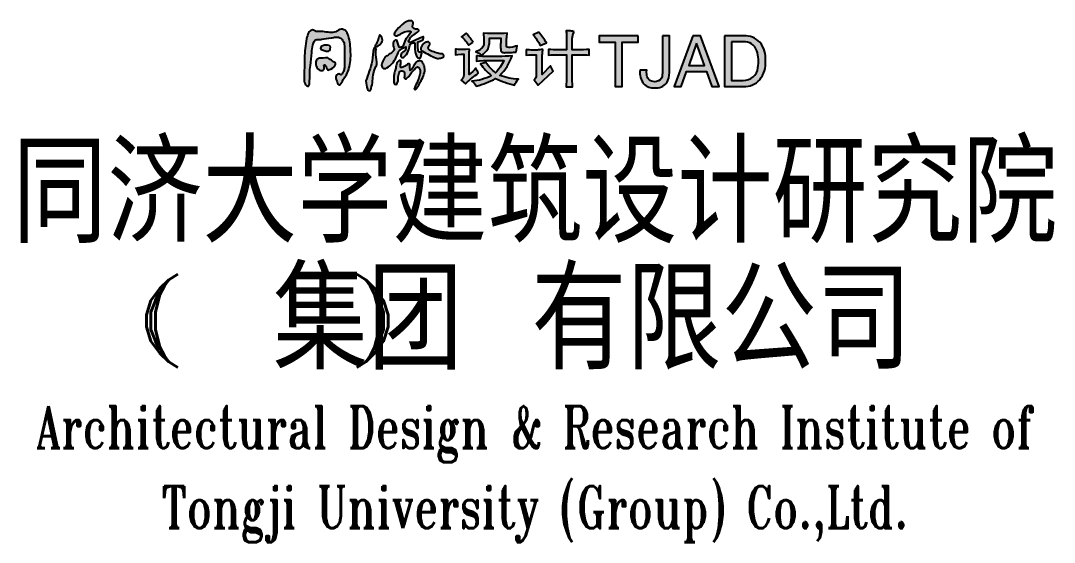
# Model space of a CAD drawing. Extents: x -336391 to 664021, y -458009 to -178412.
# Drawn here: x -225308 to -219417, y -330144 to -327172 of the extents above; entities that cross this region are included whole.
import ezdxf
from ezdxf.enums import TextEntityAlignment as Align

# ---------------------------------------------------------------- set-up
doc = ezdxf.new("R2010")
doc.units = 0
doc.header["$LTSCALE"] = 1000
doc.header["$MEASUREMENT"] = 0
doc.layers.get('0').update_dxf_attribs({"linetype": 'CONTINUOUS'})
doc.layers.add('图框', color=7, linetype='CONTINUOUS')
doc.styles.add('TKZ1_tjhts.shx', font='tjromant.shx', dxfattribs={"bigfont": 'tjhts.shx'})

msp = doc.modelspace()

# ---------------------------------------------------------------- hatches: boundary and pattern name
h = msp.add_hatch(color=256)
h.paths.add_polyline_path([(-223459.1, -327227, 0.215782), (-223488.2, -327222.3, 0.067417), (-223505.3, -327232.2, -0.168397), (-223539.3, -327239.9, -0.018722), (-223575.8, -327235.3, 0.069135), (-223616.8, -327234.7, -0.211583), (-223627.7, -327231.9, 0.012327), (-223638.9, -327225.5, 0.18165), (-223648.6, -327226.3, 0.234564), (-223666.7, -327239.9, 0.06939), (-223678.4, -327276.3, 0.040114), (-223689.9, -327384.6, 0.00862), (-223690.3, -327438.4, 0.034302), (-223691.4, -327516.8, 0.240525), (-223673.7, -327544.7, 0.151405), (-223667.7, -327545.5, 0.254247), (-223662.3, -327529.8, 0.038225), (-223660.3, -327472.3, -0.061608), (-223655.9, -327428.2, 0.026815), (-223649.4, -327354.2, -0.054652), (-223642, -327310.6, -0.028262), (-223635, -327290, -0.253686), (-223613.9, -327279.8, 0.007206), (-223590.9, -327278.4, -0.006599), (-223538, -327270.3, 0.009999), (-223513.5, -327265.3, -0.062381), (-223492.8, -327268, -0.15567), (-223479.9, -327275.9, -0.051163), (-223467, -327293.9, -0.102101), (-223464, -327306.7, -0.03095), (-223462.6, -327390.4, 0.010088), (-223463.2, -327437.2, -0.131285), (-223469.9, -327464.3, -0.019629), (-223477.2, -327476.8, -0.485137), (-223486.7, -327479.6, 0.001583), (-223493.7, -327475.5, 0.165296), (-223505.8, -327481.4, 0.24859), (-223512.1, -327499.1, 0.066176), (-223504.4, -327521.3, 0.038595), (-223498.5, -327534.4, 0.378365), (-223489.1, -327537, 0.077759), (-223469.9, -327508.3, 0.016012), (-223451.7, -327480.5, 0.054651), (-223438.1, -327447.9, 0.087206), (-223427.6, -327351.8, 0.064902), (-223440.2, -327256.8, 0.144064)])
h.paths.add_polyline_path([(-223560, -327311.1), (-223575.5, -327311.9), (-223582.9, -327313.4), (-223591.4, -327316.8), (-223594.4, -327319.8), (-223598, -327326, 0.333571), (-223597, -327334.6, 0.045952), (-223583.4, -327341, 0.064784), (-223561.6, -327346.6, 0.210865), (-223548, -327342.2, 0.127927), (-223543.1, -327330.7, 0.211886), (-223545.2, -327317.1, 0.12013), (-223550.2, -327313.4)], flags=17)
h.paths.add_polyline_path([(-223570.8, -327427.5, -0.039434), (-223564.4, -327440.8, 0.054133), (-223557.3, -327453.7, 0.123184), (-223523.3, -327437.3, 0.140353), (-223513.2, -327420.9, 0.284617), (-223516.3, -327412.4, -0.012464), (-223530.5, -327403.4, 0.016141), (-223557.9, -327383.2, -0.029736), (-223609.2, -327385.5, -0.149024), (-223617.7, -327392.3, 0.190304), (-223624.7, -327401.1, 0.089845), (-223625.4, -327421.1, 0.171078), (-223607.5, -327452.3, 0.249801), (-223587.9, -327455.4, 0.378768), (-223577.6, -327442.8, 0.031236), (-223579.8, -327427.2), (-223575.1, -327422.9)], flags=17)
h.paths.add_polyline_path([(-223272.2, -327284, -0.130766), (-223273.8, -327289.3, -0.049), (-223282.6, -327305.3, 0.175351), (-223287.5, -327316.5, 0.389375), (-223283.3, -327320, 0.146359), (-223265.7, -327312.1, 0.079034), (-223252.9, -327301.1, 0.101244), (-223247.1, -327290.1, 0.132531), (-223246.9, -327275.5, 0.067751), (-223251.3, -327265.1, 0.050259), (-223259, -327254.9, 0.454265), (-223262.5, -327255.3, 0.06765), (-223266.9, -327267.2, 0.007561)])
h.paths.add_polyline_path([(-223282.4, -327335.2, 0.313541), (-223288.6, -327326.7, 0.335576), (-223295.1, -327330.3, 0.015792), (-223305.6, -327403.1, -0.057755), (-223321.5, -327460.3, 0.000363), (-223340, -327515.5, 0.094511), (-223330.6, -327562.3, 0.230423), (-223323.2, -327571.4, 0.369117), (-223310.2, -327559.3, 0.039319), (-223302.1, -327514.4, -0.109188), (-223283.1, -327433.9, 0.00425), (-223278.5, -327421.9, 0.032369), (-223283, -327366, -0.025515)])
h.paths.add_polyline_path([(-223145.8, -327205.6, 0.093827), (-223178.3, -327245.5, 0.302072), (-223175.9, -327255.5, 0.296548), (-223160.5, -327256.1, 0.04254), (-223128.2, -327239.2, -0.129019), (-223092.4, -327231.9, -0.117204), (-223085.2, -327234, -0.328405), (-223085, -327240, -0.051459), (-223103.4, -327265.4, 0.085646), (-223125.1, -327304.2, 0.031903), (-223126.7, -327311.4, -0.315533), (-223134.4, -327321.7, -0.134544), (-223146.1, -327324.2, -0.408117), (-223152.7, -327317.6, 0.035639), (-223160.2, -327293.5, 0.084333), (-223166.5, -327283.5, 0.358627), (-223172.3, -327282.7, 0.227473), (-223185.6, -327308.6, 0.148882), (-223181, -327325, -0.254787), (-223179.4, -327339.3, -0.110418), (-223194.2, -327355.1, -0.032156), (-223220, -327372, 0.122106), (-223235.8, -327387.9, 0.074479), (-223250.4, -327423.8, 0.233421), (-223245.3, -327440.9, 0.316166), (-223221.3, -327441.5, 0.122903), (-223188.8, -327413.8, 0.056501), (-223167.2, -327380.5, -0.025506), (-223153.7, -327348.3, -0.174643), (-223126.6, -327327.5, 0.004602), (-223113.5, -327321.7, -0.251477), (-223116.5, -327341.8, -0.130218), (-223129.1, -327351.9, 0.16089), (-223139.4, -327362.6, 0.172735), (-223141.5, -327377, 0.448793), (-223124.5, -327380.5, 0.141971), (-223099.6, -327345.2, 0.057248), (-223089.8, -327314.1, -0.334885), (-223074.2, -327298.4, -0.076773), (-223065.1, -327297.8, -0.545841), (-223061.2, -327302.9, -0.008092), (-223061.1, -327336.2, 0.139136), (-223049.2, -327378.2, 0.144746), (-223035.7, -327387.3, 0.355116), (-223028.8, -327384.2, 0.046986), (-223023.9, -327365.9, 0.052614), (-223022.1, -327359, 0.237681), (-223025.4, -327354.5, 0.025436), (-223034.5, -327351.5, -0.354836), (-223042.4, -327342.8, -0.049448), (-223045.1, -327311.9, -0.035628), (-223044.8, -327300.6, -0.387964), (-223037.7, -327291, -0.009611), (-223022.4, -327285.4, 0.187317), (-223013, -327277.4, 0.232403), (-223012.6, -327265, 0.143525), (-223014.9, -327264.5, 0.022411), (-223064.7, -327286.9, -0.00319), (-223083.1, -327295.6, -0.206179), (-223090.8, -327296.2, -0.165764), (-223096.3, -327290.6, -0.217969), (-223095.3, -327282.8, -0.110096), (-223072.9, -327256.7, -0.031862), (-223045.8, -327237, 0.078929), (-223039.3, -327231, 0.264707), (-223038.9, -327226.7, 0.034215), (-223042.4, -327221.7, 0.174735), (-223047.5, -327219.7, 0.001752), (-223056.2, -327220.1, -0.177458), (-223067.2, -327217.2, -0.140307), (-223075.1, -327209.3, -0.275752), (-223072.7, -327196.7, 0.167681), (-223070.6, -327183.2, 0.301407), (-223084.7, -327172.7, 0.08311), (-223097.5, -327173, 0.130737)])
h.paths.add_polyline_path([(-222979.5, -327367, 0.027579), (-222942.5, -327385.1, 0.154526), (-222919.8, -327386.8, 0.082415), (-222899.1, -327380.4, 0.312986), (-222898.3, -327367.6, 0.221824), (-222905.3, -327361.7, 0.031656), (-222916.9, -327361, -0.00721), (-222945, -327353.1, -0.071904), (-222977.6, -327339.6, -0.267193), (-222985.2, -327327.3, -0.023267), (-222976.6, -327309.1, 0.395574), (-222983.4, -327293.4, 0.188464), (-223001.4, -327297.5, 0.051998), (-223014.4, -327304.8, 0.108508), (-223024.2, -327320.1, 0.200123), (-223028.1, -327335.4, 0.191616), (-223020.7, -327345.3, -0.01282)])
h.paths.add_polyline_path([(-223024.5, -327402.3, 0.188222), (-223040.8, -327402.2, 0.20573), (-223058.1, -327413, 0.018376), (-223070.5, -327434.7, -0.117409), (-223088, -327456.6, -0.060927), (-223089.6, -327428.7, 0.215117), (-223094.1, -327418.6, 0.470033), (-223104.2, -327421.6, -0.045545), (-223122.5, -327433.4, -0.074224), (-223136.3, -327439.4, -0.568137), (-223143.6, -327433.2, -0.07678), (-223142.3, -327423.4, 0.100197), (-223141.6, -327402.6, 0.387299), (-223147.7, -327398.3, 0.118665), (-223152.9, -327400.8, 0.185429), (-223168.7, -327429.6, -0.018374), (-223173, -327454.7, 0.026924), (-223180, -327479.1, -0.013447), (-223181.4, -327502.5, 0.097057), (-223178.6, -327529.1, 0.277047), (-223170.5, -327535.8, 0.192921), (-223163.6, -327531.7, 0.125735), (-223155.9, -327501.7, -0.084178), (-223151.2, -327469.1, -0.292454), (-223133.5, -327458, -0.427415), (-223120.1, -327472, -0.039723), (-223121.4, -327496.4, 0.744354), (-223109.7, -327501.2, 0.173973), (-223092.3, -327485.1, -0.079593), (-223075.2, -327461.8, 0.037997), (-223055, -327440.3, -0.536451), (-223037.5, -327440.6, -0.220641), (-223032, -327470.9, -0.033334), (-223037.9, -327499.2, -0.02197), (-223055, -327538.1, -0.036413), (-223064.3, -327555.7, 0.059035), (-223064.6, -327556.7, 0.221247), (-223061.2, -327563.6, 0.229092), (-223058.3, -327564, 0.104052), (-223051.6, -327558.8, 0.039622), (-223030.4, -327523, 0.031663), (-223012.4, -327486.6, 0.083922), (-223004.6, -327449.3, 0.095464), (-223012.8, -327418.4, 0.118136)])
h.paths.add_polyline_path([(-222753.6, -327312.1), (-222728.5, -327293.9, 0.028783), (-222769, -327244.1), (-222795.3, -327263.5, -0.06685)])
h.paths.add_polyline_path([(-222770.5, -327336.6), (-222813, -327335.7), (-222824.6, -327334.2), (-222829.2, -327334.2), (-222829.2, -327366.1), (-222816.3, -327365), (-222797.4, -327363.5), (-222783, -327363.3), (-222782.9, -327482.4, -0.223037), (-222795.3, -327509, -0.003297), (-222796.8, -327511.7), (-222773.6, -327532.5, 0.201777), (-222769, -327528.4, -0.033526), (-222699.6, -327471.5, -0.02738), (-222713.5, -327442.4, -0.067274), (-222752, -327479.8, -0.004515), (-222751.6, -327352.8, -0.051491), (-222749, -327334.2)])
h.paths.add_polyline_path([(-222667.8, -327276.9), (-222668.9, -327307.6, -0.202539), (-222682.5, -327331.5, -0.066868), (-222713.5, -327349.4, -0.101276), (-222682.7, -327368.9, 0.145344), (-222644.1, -327330, 0.140249), (-222636.4, -327271.8, -0.003162), (-222571.6, -327271.8, -0.016144), (-222572.6, -327305.7, 0.052901), (-222570.6, -327345.5, 0.214665), (-222565.4, -327352.3, 0.093296), (-222563.9, -327352.2, 0.137117), (-222545, -327354.1, 0.000424), (-222515.4, -327353.4, 0.022294), (-222483.7, -327350.9), (-222479.1, -327314.8), (-222487, -327317.6), (-222496.7, -327320.7), (-222505.3, -327322.9), (-222517.7, -327325), (-222526.3, -327325.3), (-222538.9, -327323), (-222540, -327318.2), (-222538.9, -327283.4), (-222536.1, -327244.1), (-222551.7, -327245), (-222573.4, -327245.5), (-222601.7, -327245.5), (-222628.5, -327245.5), (-222648, -327245.3), (-222670.3, -327244.1)])
h.paths.add_polyline_path([(-222585.1, -327375.8, -0.002263), (-222674.2, -327375.6, -0.028919), (-222710.4, -327371.8), (-222710.4, -327403.6), (-222692.6, -327401.1), (-222670.3, -327399.5, -0.001197), (-222594.8, -327399.4, 0.000411), (-222554.6, -327399.4, -0.117897), (-222602.5, -327468.7, -0.081518), (-222656.4, -327410.5), (-222687.3, -327418.8, 0.067412), (-222625.6, -327485.3, -0.099344), (-222736.7, -327517.2, -0.117302), (-222710.4, -327545, 0.051291), (-222600.9, -327502, 0.052048), (-222493, -327539.4, -0.102524), (-222471.4, -327506.2, -0.086164), (-222576.2, -327484, 0.112398), (-222506.8, -327373.1, -0.018709)])
h.paths.add_polyline_path([(-222369.4, -327366.1), (-222369.4, -327490.9, -0.094232), (-222381.7, -327509), (-222358.6, -327539.4), (-222273.8, -327460.4), (-222289.2, -327429.9), (-222335.5, -327478.4), (-222335.4, -327379.5, -0.058001), (-222331.8, -327338.8, 0.319569), (-222333.5, -327337.1, 0.045142), (-222363.3, -327339.9, 0.020451), (-222389.7, -327339.7, -0.034776), (-222426.5, -327337), (-222426.5, -327368.9, -0.030546)])
h.paths.add_polyline_path([(-222355.5, -327238.5), (-222387.9, -327252.4, -0.049542), (-222346.3, -327313.4), (-222310.8, -327298.1, 0.030356)])
h.paths.add_polyline_path([(-222246.2, -327338.3, -0.019379), (-222300, -327335.6), (-222300, -327368.9, -0.02608), (-222244.5, -327366.2), (-222196.7, -327366.1), (-222196.7, -327486.8, -0.021278), (-222199.8, -327549.1), (-222162.7, -327549.1, -0.017067), (-222164.3, -327484), (-222164.3, -327366.1), (-222124.4, -327366.1, -0.024313), (-222067.1, -327368.9), (-222067.1, -327335.6, -0.018656), (-222134.4, -327338.4), (-222164.3, -327338.4), (-222164.3, -327274.6, -0.143011), (-222153.5, -327235.8, 0.162811), (-222163.6, -327232.1, 0.035376), (-222190.8, -327230.3, 0.004148), (-222199.8, -327230.2, -0.046173), (-222196.9, -327254.8, -0.00345), (-222196.7, -327338.4, -0.001359)])
h.paths.add_polyline_path([(-222010.6, -327259.1), (-222010.6, -327294.1), (-221919.6, -327294.1), (-221919.6, -327547.4), (-221880.2, -327547.4), (-221880.2, -327294.1), (-221789.2, -327294.1), (-221789.2, -327259.1)])
h.paths.add_polyline_path([(-221650.2, -327451.7, -0.040499), (-221652.5, -327490.1, -0.3078), (-221683.5, -327519.1, -0.189438), (-221722.6, -327512.3, -0.186489), (-221738.7, -327485.1, -0.07743), (-221740, -327454), (-221777.7, -327454, 0.198241), (-221757.1, -327532.9, 0.214326), (-221695.1, -327555.1, 0.249549), (-221625.2, -327526.1, 0.135294), (-221610.9, -327467.5), (-221610.9, -327259.1), (-221650.2, -327259.1)])
h.paths.add_polyline_path([(-221433.8, -327259.1), (-221477, -327259.1), (-221584.1, -327547.4), (-221543.5, -327547.4), (-221512.8, -327461.3), (-221399.3, -327461.3), (-221368.8, -327547.4), (-221326.3, -327547.4)])
h.paths.add_polyline_path([(-221455.5, -327300.4), (-221410.8, -327427.6), (-221500.7, -327427.6)], flags=16)
h.paths.add_polyline_path([(-221296.5, -327259.1), (-221296.5, -327547.4), (-221188.3, -327547.4, 0.229129), (-221095.6, -327508.4, 0.179316), (-221062.4, -327401.8, 0.181564), (-221094.4, -327295.1, 0.220204), (-221186.7, -327259.1)])
h.paths.add_polyline_path([(-221257.4, -327292.4), (-221190, -327292.4, -0.337188), (-221111.9, -327343.5, -0.124189), (-221106, -327440.2, -0.40123), (-221190, -327512.2), (-221257.4, -327512.2)], flags=16)

# ---------------------------------------------------------------- linework, layer by layer
for points in [[(-223097.5, -327173, 0.130737), (-223145.8, -327205.6, 0.088699), (-223176.9, -327243.1, 0.387064), (-223175.9, -327255.5, 0.296548), (-223160.5, -327256.1, 0.04254), (-223128.2, -327239.2, -0.129019), (-223092.4, -327231.9, -0.117204), (-223085.2, -327234, -0.328405), (-223085, -327240, -0.051459), (-223103.4, -327265.4, 0.085646), (-223125.1, -327304.2, 0.042347), (-223127, -327313.8, -0.257362), (-223134.4, -327321.7, -0.134544), (-223146.1, -327324.2, -0.408117), (-223152.7, -327317.6, 0.033303), (-223159.6, -327295, 0.096312), (-223166.5, -327283.5, 0.428215), (-223173.2, -327283.4, 0.197066), (-223185.4, -327305.8, 0.173607), (-223181, -327325, -0.254787), (-223179.4, -327339.3, -0.110418), (-223194.2, -327355.1, -0.032156), (-223220, -327372, 0.123756), (-223235.9, -327388.1, 0.067355), (-223249.6, -327420.5, 0.278531), (-223245.3, -327440.9, 0.316166), (-223221.3, -327441.5, 0.122903), (-223188.8, -327413.8, 0.056501), (-223167.2, -327380.5, -0.025506), (-223153.7, -327348.3, -0.174643), (-223126.6, -327327.5, 0.004602), (-223113.5, -327321.7, -0.251477), (-223116.5, -327341.8, -0.130218), (-223129.1, -327351.9, 0.16089), (-223139.4, -327362.6, 0.172735), (-223141.5, -327377, 0.448793), (-223124.5, -327380.5, 0.141971), (-223099.6, -327345.2, 0.060529), (-223089.4, -327312.3, -0.306995), (-223074.2, -327298.4, -0.076773), (-223065.1, -327297.8, -0.332365), (-223061.2, -327300.2, -0.00874), (-223061.1, -327336.2, 0.139136), (-223049.2, -327378.2, 0.144746), (-223035.7, -327387.3, 0.411443), (-223028.4, -327383.1, 0.044065), (-223023.9, -327365.9, 0.052614), (-223022.1, -327359, 0.288852), (-223026.5, -327354.1, 0.027434), (-223036.4, -327351, -0.22073), (-223041.9, -327345.4, -0.053716), (-223045.1, -327311.9, -0.048058), (-223044.3, -327296.7, -0.264203), (-223037.7, -327291, -0.009366), (-223022.8, -327285.6, 0.189138), (-223013.2, -327277.7, 0.23794), (-223012.6, -327265, 0.298753), (-223017, -327265.4, 0.021447), (-223064.7, -327286.9, -0.00319), (-223083.1, -327295.6, -0.206179), (-223090.8, -327296.2, -0.165764), (-223096.3, -327290.6, -0.217969), (-223095.3, -327282.8, -0.110096), (-223072.9, -327256.7, -0.031862), (-223045.8, -327237, 0.078929), (-223039.3, -327231, 0.347861), (-223039.6, -327225.6, 0.026782), (-223042.4, -327221.7, 0.206765), (-223048.5, -327219.8, 0.001894), (-223057.9, -327220.2, -0.151169), (-223067.2, -327217.2, -0.140307), (-223075.1, -327209.3, -0.275752), (-223072.7, -327196.7, 0.167681), (-223070.6, -327183.2, 0.301407), (-223084.7, -327172.7, 0.08311)], [(-223513.5, -327265.3, -0.064608), (-223492.1, -327268.1, -0.148081), (-223479.9, -327275.9, -0.051163), (-223467, -327293.9, -0.102101), (-223464, -327306.7, -0.03095), (-223462.6, -327390.4, 0.010316), (-223463.2, -327438.2, -0.114991), (-223468.8, -327462.2, -0.026322), (-223478.5, -327478.9, -0.36855), (-223486.7, -327479.6, 0.001583), (-223493.7, -327475.5, 0.165296), (-223505.8, -327481.4, 0.284311), (-223511.5, -327501.7, 0.058684), (-223504.4, -327521.3, 0.035482), (-223499.1, -327533.4, 0.42388), (-223489.1, -327537, 0.077759), (-223469.9, -327508.3, 0.016012), (-223451.7, -327480.5, 0.060529), (-223437, -327444.2, 0.083781), (-223427.6, -327351.8, 0.063229), (-223439.6, -327259.2, 0.154163), (-223459.1, -327227, 0.215782), (-223488.2, -327222.3, 0.067417), (-223505.3, -327232.2, -0.15511), (-223536.6, -327240.1, -0.020128), (-223575.8, -327235.3, 0.069135), (-223616.8, -327234.7, -0.152007), (-223625, -327233.6, 0.015393), (-223638.9, -327225.5, 0.18165), (-223648.6, -327226.3, 0.24442), (-223667.1, -327240.7, 0.067673), (-223678.4, -327276.3, 0.040114), (-223689.9, -327384.6, 0.00862), (-223690.3, -327438.4, 0.034302), (-223691.4, -327516.8, 0.219688), (-223676.1, -327543.2, 0.224662), (-223667.7, -327545.5, 0.254247), (-223662.3, -327529.8, 0.038225), (-223660.3, -327472.3, -0.061608), (-223655.9, -327428.2, 0.026815), (-223649.4, -327354.2, -0.054652), (-223642, -327310.6, -0.028262), (-223635, -327290, -0.253686), (-223613.9, -327279.8, 0.007206), (-223590.9, -327278.4, -0.006599), (-223538, -327270.3, 0.009999)], [(-222483.7, -327350.9), (-222479.1, -327314.8), (-222487, -327317.6), (-222496.7, -327320.7), (-222505.3, -327322.9), (-222517.7, -327325), (-222526.3, -327325.3), (-222535.1, -327323.7), (-222539.2, -327321.8), (-222539.6, -327319.9), (-222539.9, -327316.2), (-222538.9, -327283.4), (-222536.1, -327244.1), (-222551.7, -327245), (-222573.4, -327245.5), (-222601.7, -327245.5), (-222628.5, -327245.5), (-222648, -327245.3), (-222670.3, -327244.1), (-222667.8, -327276.9), (-222668.9, -327307.6, -0.202539), (-222682.5, -327331.5, -0.066868), (-222713.5, -327349.4, -0.101276), (-222682.7, -327368.9, 0.145344), (-222644.1, -327330, 0.140249), (-222636.4, -327271.8, -0.003162), (-222571.6, -327271.8), (-222571.6, -327271.8, -0.016144), (-222572.6, -327305.7, 0.050777), (-222570.8, -327343.9, 0.255064), (-222565.4, -327352.3, 0.093296), (-222563.9, -327352.2, 0.137117), (-222545, -327354.1, 0.000424), (-222515.4, -327353.4, 0.022294)], [(-221650.2, -327259.1), (-221650.2, -327451.7, -0.040499), (-221652.5, -327490.1, -0.3078), (-221683.5, -327519.1, -0.189438), (-221722.6, -327512.3, -0.186489), (-221738.7, -327485.1, -0.07743), (-221740, -327454), (-221777.7, -327454, 0.198241), (-221757.1, -327532.9, 0.214326), (-221695.1, -327555.1, 0.249549), (-221625.2, -327526.1, 0.135294), (-221610.9, -327467.5), (-221610.9, -327259.1)], [(-221296.5, -327259.1), (-221296.5, -327547.4), (-221188.3, -327547.4, 0.229129), (-221095.6, -327508.4, 0.179316), (-221062.4, -327401.8, 0.181564), (-221094.4, -327295.1, 0.220204), (-221186.7, -327259.1)], [(-221257.4, -327292.4), (-221257.4, -327512.2), (-221190, -327512.2, 0.40123), (-221106, -327440.2, 0.124189), (-221111.9, -327343.5, 0.337188), (-221190, -327292.4)], [(-222426.5, -327337), (-222426.5, -327368.9, -0.030546), (-222369.4, -327366.1), (-222369.4, -327490.9, -0.094232), (-222381.7, -327509), (-222358.6, -327539.4), (-222273.8, -327460.4), (-222289.2, -327429.9), (-222335.5, -327478.4), (-222335.4, -327379.5, -0.055814), (-222332.1, -327340.3, 0.652499), (-222334.1, -327337.1, 0.044194), (-222363.3, -327339.9, 0.020451), (-222389.7, -327339.7, -0.034776)]]:
    msp.add_lwpolyline(points, format="xyb", close=True)
for points in [[(-222355.5, -327238.5), (-222387.9, -327252.4, -0.049542), (-222346.3, -327313.4), (-222310.8, -327298.1, 0.030356), (-222355.5, -327238.5, -0.367543)], [(-222153.5, -327235.8, 0.162811), (-222163.6, -327232.1, 0.035376), (-222190.8, -327230.3, 0.004148), (-222199.8, -327230.2, -0.046173), (-222196.9, -327254.8, -0.00345), (-222196.7, -327338.4, -0.001359), (-222246.2, -327338.3, -0.019379), (-222300, -327335.6), (-222300, -327368.9, -0.02608), (-222244.5, -327366.2), (-222196.7, -327366.1), (-222196.7, -327486.8, -0.021278), (-222199.8, -327549.1), (-222162.7, -327549.1, -0.017067), (-222164.3, -327484), (-222164.3, -327366.1), (-222123.9, -327366.1, -0.024106), (-222067.1, -327368.9), (-222067.1, -327335.6, -0.018656), (-222134.4, -327338.4), (-222164.3, -327338.4), (-222164.3, -327274.6, -0.143011), (-222153.5, -327235.8, -0.556347)], [(-223262.8, -327255.8, 0.064778), (-223266.9, -327267.2, 0.007561), (-223272.2, -327284, -0.130766), (-223273.8, -327289.3, -0.049), (-223282.6, -327305.3, 0.145283), (-223287.3, -327314.4, 0.551757), (-223283.3, -327320, 0.146359), (-223265.7, -327312.1, 0.079034), (-223252.9, -327301.1, 0.101244), (-223247.1, -327290.1, 0.132531), (-223246.9, -327275.5, 0.09128), (-223253.4, -327261.9, 0.033188), (-223258.7, -327255.2, 0.58845), (-223262.8, -327255.8, 1.283189)], [(-222985.2, -327327.3, -0.023267), (-222976.6, -327309.1, 0.395574), (-222983.4, -327293.4, 0.188464), (-223001.4, -327297.5, 0.051998), (-223014.4, -327304.8, 0.108508), (-223024.2, -327320.1, 0.200123), (-223028.1, -327335.4, 0.239968), (-223017.9, -327346.7, -0.011966), (-222979.5, -327367, 0.026796), (-222943.5, -327384.6, 0.16248), (-222919.8, -327386.8, 0.082415), (-222899.1, -327380.4, 0.312986), (-222898.3, -327367.6, 0.221824), (-222905.3, -327361.7, 0.031656), (-222916.9, -327361, -0.00721), (-222945, -327353.1, -0.071904), (-222977.6, -327339.6, -0.267193), (-222985.2, -327327.3, -1.034673)], [(-222728.5, -327293.9, 0.028783), (-222769, -327244.1), (-222795.3, -327263.5, -0.06685), (-222753.6, -327312.1), (-222728.5, -327293.8)], [(-223550.2, -327313.4), (-223560, -327311.1), (-223575.5, -327311.9), (-223582.9, -327313.4), (-223591.4, -327316.8), (-223594.4, -327319.8), (-223598, -327326), (-223598, -327326, 0.333571), (-223597, -327334.6, 0.045952), (-223583.4, -327341, 0.064784), (-223561.6, -327346.6, 0.210865), (-223548, -327342.2, 0.127927), (-223543.1, -327330.7, 0.211886), (-223545.2, -327317.1, 0.12013), (-223550.2, -327313.4, 0.205248)], [(-223295.1, -327330.3, 0.015792), (-223305.6, -327403.1, -0.057755), (-223321.5, -327460.3, 0.000363), (-223340, -327515.5, 0.094511), (-223330.6, -327562.3, 0.230423), (-223323.2, -327571.4, 0.369117), (-223310.2, -327559.3, 0.039319), (-223302.1, -327514.4, -0.109188), (-223283.1, -327433.9, 0.00425), (-223278.5, -327421.9, 0.032369), (-223283, -327366, -0.024093), (-223282.5, -327336.9, 0.365167), (-223288.6, -327326.7, 0.335576), (-223295.1, -327330.3, -4.82272)], [(-222749, -327334.2), (-222770.5, -327336.6), (-222813, -327335.7), (-222824.6, -327334.2), (-222829.2, -327334.2), (-222829.2, -327334.2), (-222829.2, -327366.1), (-222816.3, -327365), (-222797.4, -327363.5), (-222783, -327363.3), (-222782.9, -327482.6, -0.221898), (-222795.3, -327509, -0.003297), (-222796.8, -327511.7), (-222773.6, -327532.5, 0.201777), (-222769, -327528.4, -0.033526), (-222699.6, -327471.5, -0.02738), (-222713.5, -327442.4, -0.067274), (-222752, -327479.8, -0.004515), (-222751.6, -327352.8, -0.051491), (-222749, -327334.2, 1.276431)], [(-223609.2, -327385.5), (-223609.2, -327385.5, -0.149024), (-223617.7, -327392.3, 0.190304), (-223624.7, -327401.1, 0.089845), (-223625.4, -327421.1, 0.171078), (-223607.5, -327452.3, 0.249801), (-223587.9, -327455.4, 0.403637), (-223577.6, -327441.8, 0.029133), (-223579.8, -327427.2), (-223575.1, -327422.9), (-223570.8, -327427.5, -0.039434), (-223564.4, -327440.8, 0.054133), (-223557.3, -327453.7, 0.123184), (-223523.3, -327437.3, 0.129726), (-223513.6, -327422.3, 0.403849), (-223518.1, -327411.3, -0.010847), (-223530.5, -327403.4, 0.016141), (-223557.9, -327383.2, -0.029736), (-223609.2, -327385.5, 49.864195)], [(-223152.9, -327400.8, 0.185682), (-223168.7, -327429.6, -0.018341), (-223173, -327454.7, 0.026924), (-223180, -327479.1, -0.013447), (-223181.4, -327502.5, 0.093363), (-223178.9, -327528.2, 0.304335), (-223170.5, -327535.8, 0.291554), (-223161.8, -327528.1, 0.117574), (-223155.9, -327499.7, -0.079063), (-223151.2, -327469.1, -0.300592), (-223132.9, -327458, -0.368552), (-223120.2, -327469.9, -0.043209), (-223121.4, -327496.4, 0.744354), (-223109.7, -327501.2, 0.177438), (-223092.1, -327484.7, -0.078291), (-223075.2, -327461.8, 0.039946), (-223054, -327439.1, -0.451499), (-223038.3, -327439.6, -0.230308), (-223032, -327470.9, -0.033334), (-223037.9, -327499.2, -0.02197), (-223055, -327538.1, -0.034481), (-223063.7, -327554.8, 0.327695), (-223063.9, -327559.9, 0.128468), (-223061.2, -327563.6, 0.229092), (-223058.3, -327564, 0.151567), (-223049.4, -327555.6, 0.035943), (-223030.4, -327523, 0.031663), (-223012.4, -327486.6, 0.083922), (-223004.6, -327449.3, 0.095464), (-223012.8, -327418.4, 0.118136), (-223024.5, -327402.3, 0.188222), (-223040.8, -327402.2, 0.20573), (-223058.1, -327413, 0.021251), (-223072.2, -327438.2, -0.101043), (-223088, -327456.6, -0.060927), (-223089.6, -327428.7, 0.215117), (-223094.1, -327418.6, 0.470033), (-223104.2, -327421.6, -0.045545), (-223122.5, -327433.4, -0.074224), (-223136.3, -327439.4, -0.417651), (-223143.4, -327435.9, -0.097649), (-223142.3, -327423.4, 0.097114), (-223141.5, -327403.2, 0.421439), (-223147.7, -327398.3, 0.118665), (-223152.9, -327400.8, 0.480434)], [(-222710.4, -327371.6), (-222710.4, -327403.6), (-222692.6, -327401.1), (-222670.3, -327399.5, -0.001197), (-222594.8, -327399.4, 0.000411), (-222554.6, -327399.4, -0.117897), (-222602.5, -327468.7, -0.081518), (-222656.4, -327410.5), (-222687.3, -327418.8, 0.067412), (-222625.6, -327485.3, -0.099344), (-222736.7, -327517.2, -0.117302), (-222710.4, -327545, 0.051291), (-222600.9, -327502, 0.052048), (-222493, -327539.4, -0.102524), (-222471.4, -327506.2, -0.086164), (-222576.2, -327484, 0.112398), (-222506.8, -327373.1, -0.018709), (-222585.1, -327375.8, -0.002263), (-222674.2, -327375.6, -0.029288), (-222710.9, -327371.8, -12.247816)]]:
    msp.add_lwpolyline(points, format="xyb")
for points in [[(-221789.2, -327259.1), (-222010.6, -327259.1), (-222010.6, -327294.1), (-221919.6, -327294.1), (-221919.6, -327547.4), (-221880.2, -327547.4), (-221880.2, -327294.1), (-221789.2, -327294.1)], [(-221477, -327259.1), (-221584.1, -327547.4), (-221543.5, -327547.4), (-221512.8, -327461.3), (-221399.3, -327461.3), (-221368.8, -327547.4), (-221326.3, -327547.4), (-221433.8, -327259.1)], [(-221455.5, -327300.4), (-221500.7, -327427.6), (-221410.8, -327427.6)]]:
    msp.add_lwpolyline(points, close=True)

# ---------------------------------------------------------------- texts
at = {"style": 'TKZ1_tjhts.shx', "width": 0.7}
for s, p in [('Architectural Design & Research Institute of', (-222377.3, -329487.6)), ('Tongji University (Group) Co.,Ltd.', (-222377.3, -329944.1))]:
    msp.add_text(s, height=240, dxfattribs=at).set_placement(p, align=Align.MIDDLE_CENTER)
at = {"layer": '图框', "style": 'TKZ1_tjhts.shx'}
for s, p in [('同济大学建筑设计研究院', (-222377.3, -328152.9)), (' 集团 有限公司', (-222246.4, -328874.8))]:
    msp.add_text(s, height=570, dxfattribs=at).set_placement(p, align=Align.MIDDLE_CENTER)
at = {"layer": '图框', "style": 'TKZ1_tjhts.shx', "width": 1.7}
msp.add_text('(  )', height=350, dxfattribs=at).set_placement((-224667.5, -329032.3))

doc.saveas('drawing.dxf')
